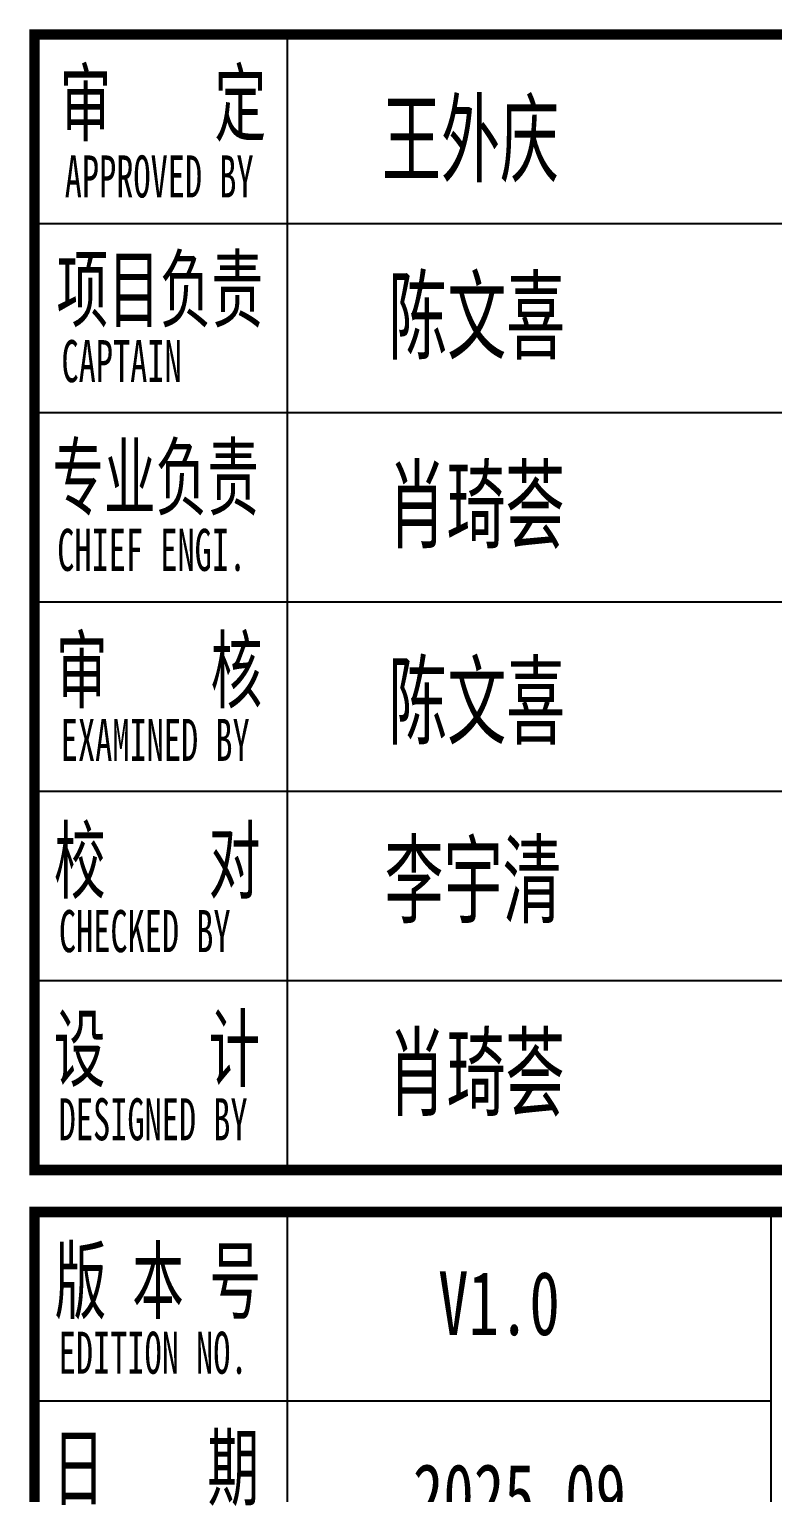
# Model space of a CAD drawing. Extents: x 36524600 to 36525730, y 2746759 to 2747713.
# Drawn here: x 36525584.04 to 36525601.71, y 2746851.46 to 2746886.26 of the extents above; entities that cross this region are included whole.
import ezdxf

# ---------------------------------------------------------------- set-up
doc = ezdxf.new("R2010")
doc.units = 0
doc.header["$LTSCALE"] = 1000
doc.header["$MEASUREMENT"] = 0
for name, color, linetype in [('A0-12 图框-中粗线', 41, 'Continuous'), ('A0-13 图框-细线', 7, 'Continuous'), ('A0-21 图框-不可改文字', 7, 'Continuous'), ('NT图签', 7, 'Continuous'), ('PUB_TEXT', 7, 'Continuous')]:
    doc.layers.add(name, color=color, linetype=linetype)
doc.styles.add('__覆盖_A10-地上轴网_SEN23OB6_设计区$1$TH-STYLE1', font='', dxfattribs={"width": 0.7})
doc.styles.add('HT', font='simhei.ttf', dxfattribs={"width": 0.8})
doc.styles.add('SKED-粗宋体', font='', dxfattribs={"width": 0.7})
doc.styles.get('__覆盖_A10-地上轴网_SEN23OB6_设计区$1$TH-STYLE1').set_extended_font_data('SimSun')
doc.styles.get('SKED-粗宋体').set_extended_font_data('SimSun')

# ---------------------------------------------------------------- blocks, each defined once
blk = doc.blocks.new('A$C00E3302F')
at = {"layer": 'A0-12 图框-中粗线', "const_width": 50, "flags": 128}
for points in [[(7000, -5400), (0, -5400), (0, 0), (7000, 0)], [(0, -7400), (0, -5600), (7000, -5600), (7000, -7400)]]:
    blk.add_lwpolyline(points, close=True, dxfattribs=at)
at = {"layer": 'A0-13 图框-细线'}
for p, q in [((1200, 0), (1200, -5400)), ((7000, -900), (0, -900)), ((7000, -1800), (0, -1800)), ((7000, -2700), (0, -2700)), ((7000, -3600), (0, -3600)), ((7000, -4500), (0, -4500)), ((7000, -5600), (0, -5600)), ((1200, -5600), (1200, -7400)), ((3500, -5600), (3500, -7400)), ((3500, -6500), (0, -6500))]:
    blk.add_line(p, q, dxfattribs=at)
at = {"layer": 'A0-21 图框-不可改文字', "style": 'SKED-粗宋体', "width": 0.6}
for s, height, p in [('审    定', 300, (119.9, -475.6)), ('APPROVED BY', 200, (143.3, -775)), ('项目负责', 300, (104.5, -1360.5)), ('CAPTAIN', 200, (127.8, -1653.3)), ('专业负责', 300, (84.3, -2254.5)), ('CHIEF ENGI.', 200, (107.7, -2550.9)), ('审    核', 300, (101.4, -3172.3)), ('EXAMINED BY', 200, (124.7, -3454.6)), ('校    对', 300, (92.2, -4078.2)), ('CHECKED BY', 200, (115.5, -4364.2)), ('设    计', 300, (91.3, -4972.2)), ('DESIGNED BY', 200, (114.6, -5259)), ('版 本 号', 300, (95.8, -6076.2)), ('EDITION NO. ', 200, (114.6, -6369.4)), ('日    期', 300, (85.9, -6964.7))]:
    blk.add_text(s, height=height, dxfattribs=at).set_placement(p)
at = {"layer": 'NT图签', "style": 'HT', "width": 0.6}
for s, p in [('王外庆', (1651, -666.7)), ('陈文喜', (1680.8, -1508.2)), ('肖琦荟', (1677.6, -2406.1)), ('陈文喜', (1680.8, -3340)), ('李宇清', (1663.5, -4190.7)), ('肖琦荟', (1677.6, -5106.1))]:
    blk.add_text(s, height=342.82, dxfattribs=at).set_placement(p)
at = {"layer": 'PUB_TEXT', "linetype": 'Continuous', "style": '__覆盖_A10-地上轴网_SEN23OB6_设计区$1$TH-STYLE1', "width": 0.7}
for s, p in [('V1.0', (1917.9, -6185.7)), ('2025.09', (1798.1, -7101.1))]:
    blk.add_text(s, height=303.8, dxfattribs=at).set_placement(p)
blk = doc.blocks.new('A$C6202001D')
blk.add_blockref('A$C00E3302F', (51200, 19900))

msp = doc.modelspace()

# ---------------------------------------------------------------- block references
at = {"xscale": 0.005, "yscale": 0.005, "zscale": 0.005}
msp.add_blockref('A$C6202001D', (36525328.169, 2746786.632), dxfattribs=at)

doc.saveas('drawing.dxf')
